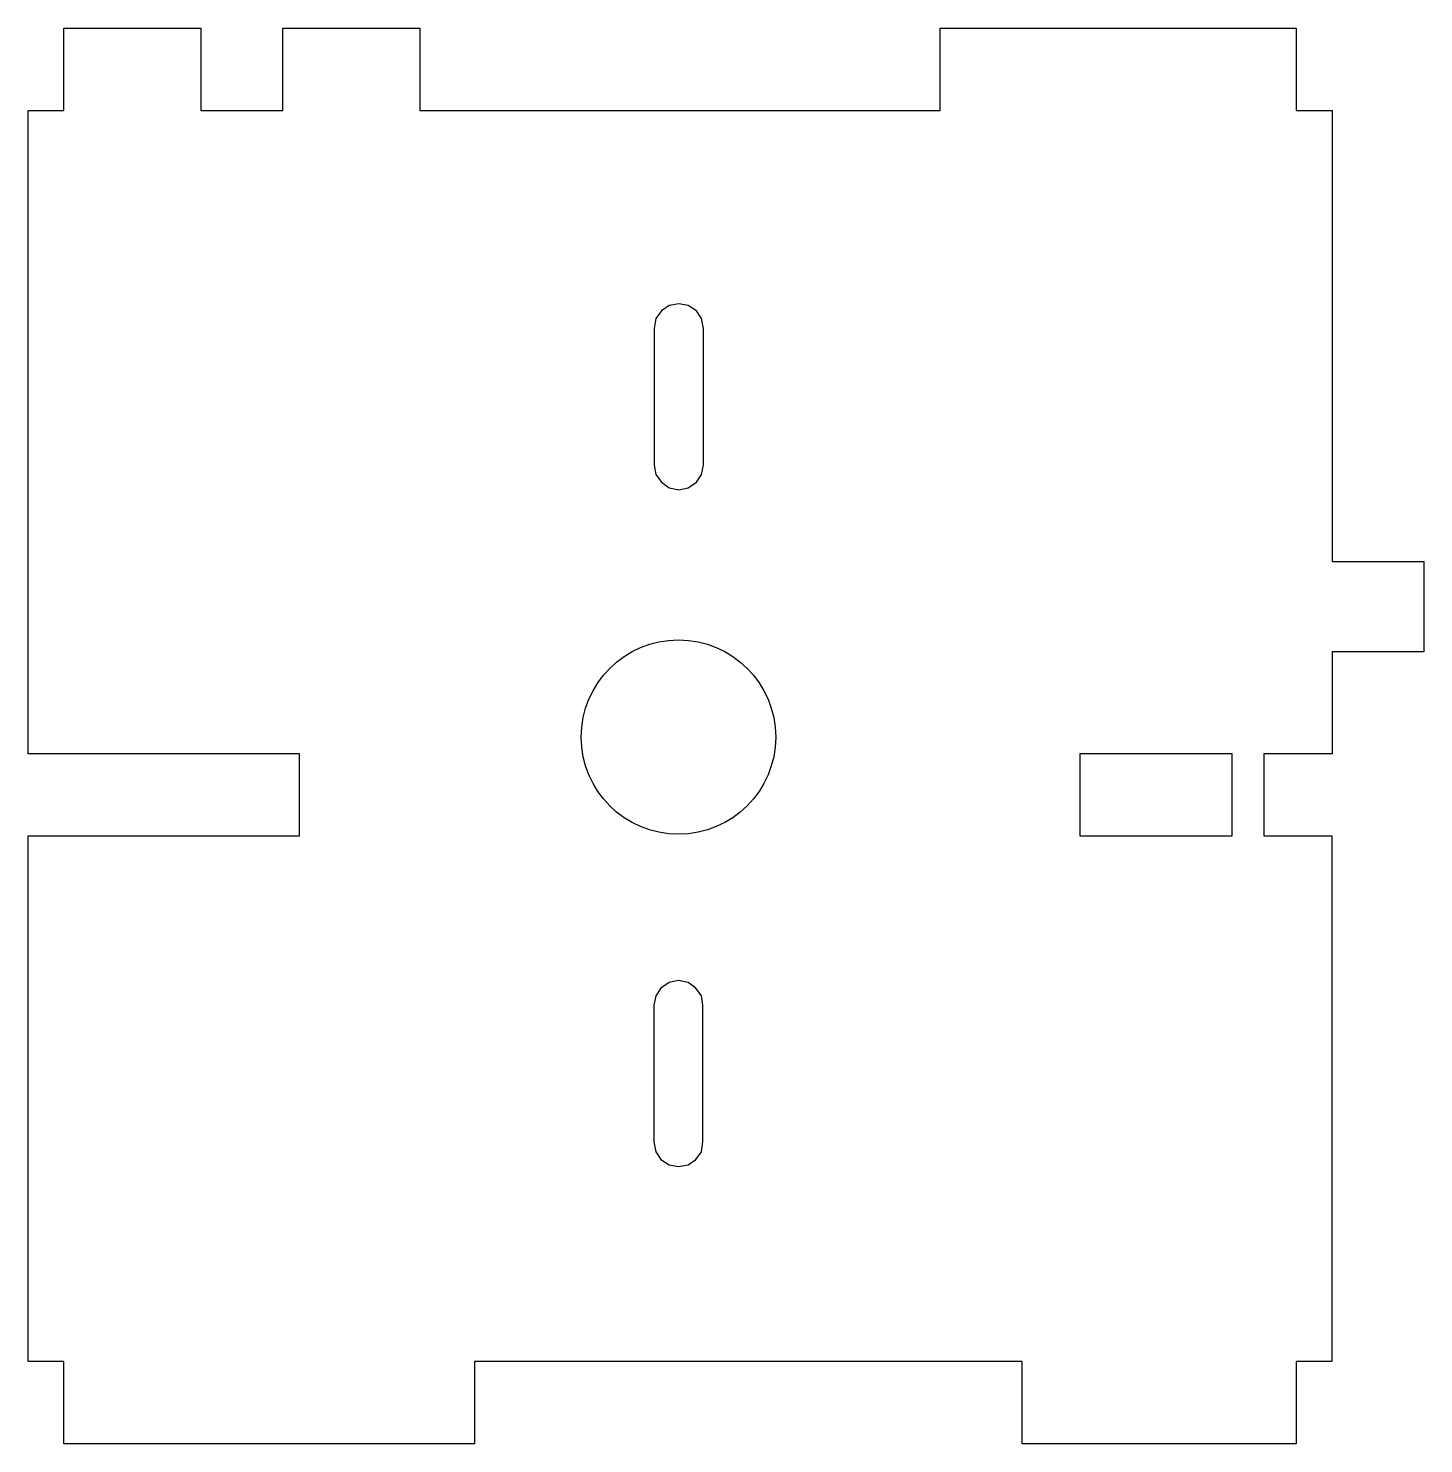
# Model space of a CAD drawing. Header units: millimetres. Extents: x 0 to 51, y 0 to 51.7.
import ezdxf

# ---------------------------------------------------------------- set-up
doc = ezdxf.new("R2010")
doc.units = ezdxf.units.MM
doc.layers.add('CORTE', color=7, linetype='Continuous')

msp = doc.modelspace()

# ---------------------------------------------------------------- linework, layer by layer
at = {"layer": 'CORTE'}
for points in [[(14.3, 48.7), (33.3, 48.7), (33.3, 51.7), (46.3, 51.7), (46.3, 48.7), (47.6, 48.7), (47.62, 48.7), (47.62, 32.22), (47.66, 32.22), (50.96, 32.22), (50.96, 28.92), (47.66, 28.92), (47.62, 28.92), (47.62, 25.2), (45.12, 25.2), (45.12, 22.2), (47.6, 22.2), (47.6, 3), (46.3, 3), (46.3, 0), (36.3, 0), (36.3, 3), (16.3, 3), (16.3, 0), (1.3, 0), (1.3, 3), (0, 3), (0, 22.2), (9.9, 22.2), (9.9, 25.2), (0, 25.2), (0, 48.7), (1.3, 48.7), (1.3, 51.7), (6.3, 51.7), (6.3, 48.7), (9.3, 48.7), (9.3, 51.7), (14.3, 51.7)], [(24.66, 35.74), (24.66, 40.74), (24.58, 41.1), (24.4, 41.38), (24.1, 41.58), (23.76, 41.64), (23.4, 41.58), (23.12, 41.38), (22.92, 41.1), (22.86, 40.74), (22.86, 35.74), (22.92, 35.4), (23.12, 35.12), (23.4, 34.92), (23.76, 34.84), (24.1, 34.92), (24.4, 35.12), (24.58, 35.4)], [(38.42, 22.2), (38.74, 22.2), (43.96, 22.2), (43.96, 25.2), (38.4, 25.2), (38.4, 22.2)], [(22.84, 16.02), (22.84, 11.02), (22.92, 10.66), (23.1, 10.38), (23.4, 10.18), (23.74, 10.12), (24.1, 10.18), (24.38, 10.38), (24.58, 10.66), (24.64, 11.02), (24.64, 16.02), (24.58, 16.36), (24.38, 16.64), (24.1, 16.84), (23.74, 16.92), (23.4, 16.84), (23.1, 16.64), (22.92, 16.36)]]:
    msp.add_lwpolyline(points, close=True, dxfattribs=at)
msp.add_circle((23.745, 25.81), 3.55, dxfattribs=at)

doc.saveas('drawing.dxf')
